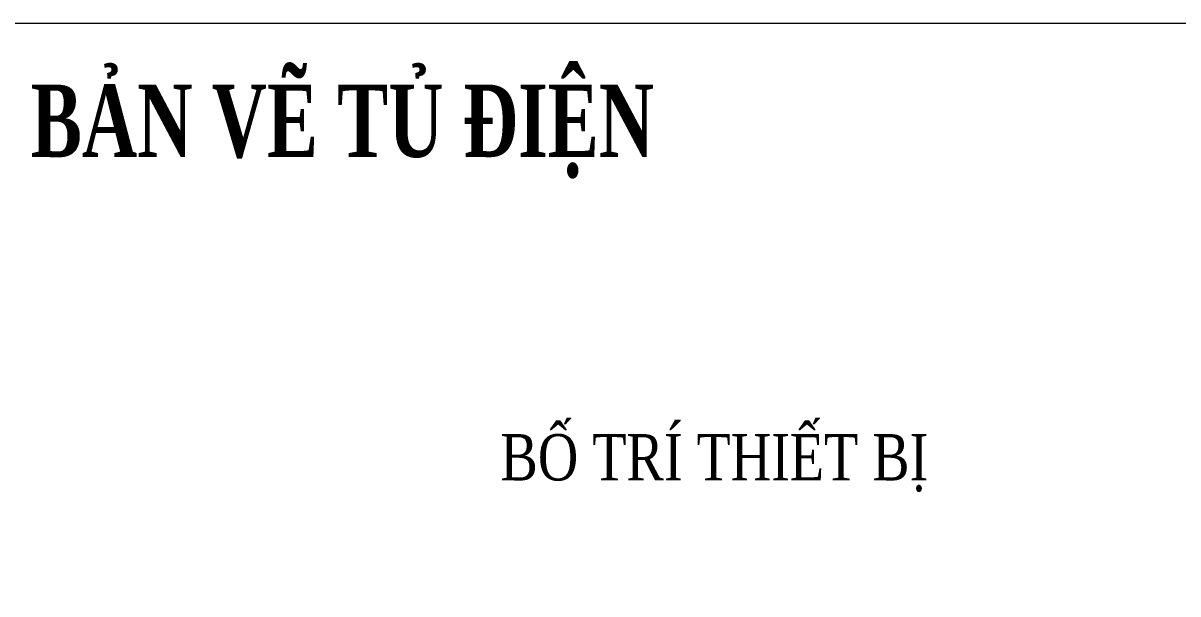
# Model space of a CAD drawing. Header units: inches. Extents: x 21 to 136330, y 8 to 58290.
# Drawn here: x 115478 to 116674, y 21074 to 21665 of the extents above; entities that cross this region are included whole.
import ezdxf
from ezdxf.enums import TextEntityAlignment as Align

# ---------------------------------------------------------------- set-up
doc = ezdxf.new("R2010")
doc.units = ezdxf.units.IN
doc.header["$MEASUREMENT"] = 0
doc.layers.add('0 TĂNG CỨNG', color=7, linetype='Continuous', lineweight=15)
doc.layers.add('@.0.DM. NÉT CHÍNH @ 1', color=7, linetype='Continuous')
doc.styles.add('ARIAL', font='arial.ttf')
doc.styles.add('Tahoma (Input Text)', font='tahoma.ttf')
doc.styles.add('TEST GHI CHÚ', font='times.ttf', dxfattribs={"width": 0.8, "height": 2.5})
doc.styles.add('TEST TIÊU ĐỀ', font='timesbd.ttf', dxfattribs={"width": 0.7, "height": 2.5})

# ---------------------------------------------------------------- blocks, each defined once
blk = doc.blocks.new('KHUNG KT1')
at = {"color": 7}
blk.add_lwpolyline([(0, 0), (7128, 0), (7128, -5040), (0, -5040)], close=True, dxfattribs=at)
at = {"color": 1, "style": 'Tahoma (Input Text)', "flags": 8}
for tag, p in [('#01', (328.9, -4851.1)), ('#03', (1514.7, -4846.3)), ('#05', (2819, -4851.1)), ('#07', (4424, -4851.1)), ('#09', (5172.9, -4851.1)), ('#02', (189.8, -4995.1)), ('#04', (1755.3, -4995.1)), ('#06', (2727.8, -4995.1)), ('#08', (4382.7, -4995.1)), ('#10', (5172.9, -4995.1))]:
    blk.add_attdef(tag, p, '', height=60, dxfattribs=at)
blk.add_attdef('#11', text='', height=60, dxfattribs=at).set_placement((6996, -4961.6), align=Align.CENTER)
at = {"layer": '0 TĂNG CỨNG', "color": 1, "style": 'ARIAL'}
blk.add_attdef('#12', (852.8, -4987.6), '', height=60, dxfattribs=at)

msp = doc.modelspace()

# ---------------------------------------------------------------- block references
at = {"layer": '0 TĂNG CỨNG', "color": 1, "xscale": 0.6789308409752146, "yscale": 0.6789308409752146, "zscale": 0.6789308409752146}
msp.add_blockref('KHUNG KT1', (113306.2353, 21664.8455), dxfattribs=at)

# ---------------------------------------------------------------- texts
at = {"layer": '@.0.DM. NÉT CHÍNH @ 1', "insert": (115486.0162, 21601.1632), "char_height": 75, "attachment_point": 1, "style": 'TEST TIÊU ĐỀ'}
msp.add_mtext_dynamic_manual_height_columns('BẢN VẼ TỦ ĐIỆN', width=7554.141806, gutter_width=375, heights=[0], dxfattribs=at)
at = {"layer": '@.0.DM. NÉT CHÍNH @ 1', "insert": (115972.3568, 21239.2546), "char_height": 48, "width": 11108.700904, "attachment_point": 1, "style": 'TEST GHI CHÚ'}
msp.add_mtext('{\\fTimes New Roman|b0|i0|c0|p18;\\C7;BỐ TRÍ THIẾT BỊ}', dxfattribs=at)

doc.saveas('drawing.dxf')
